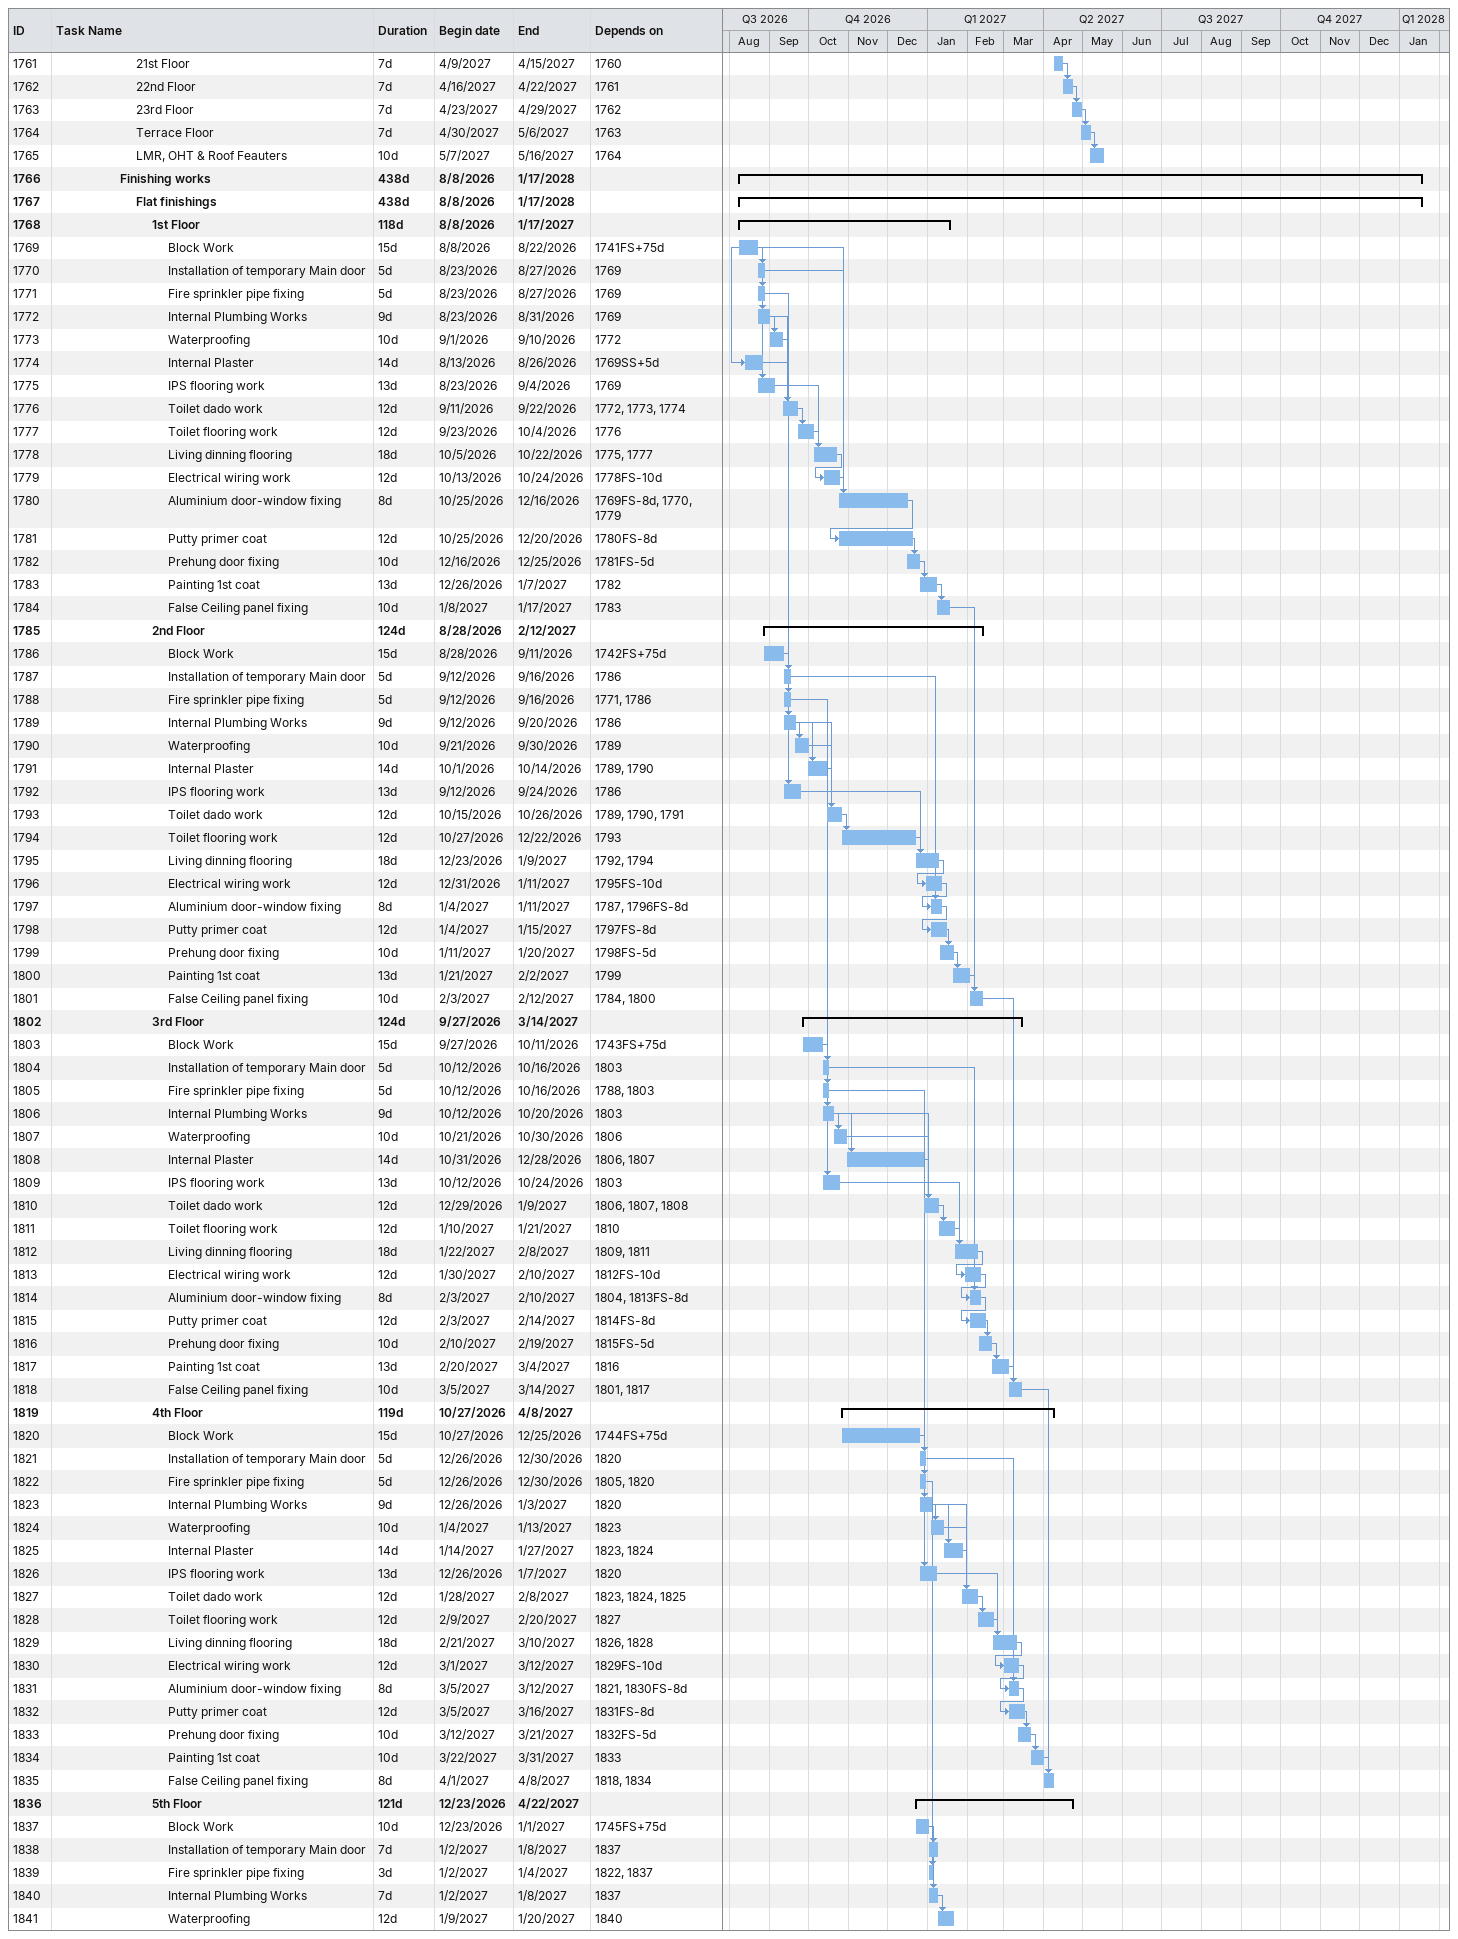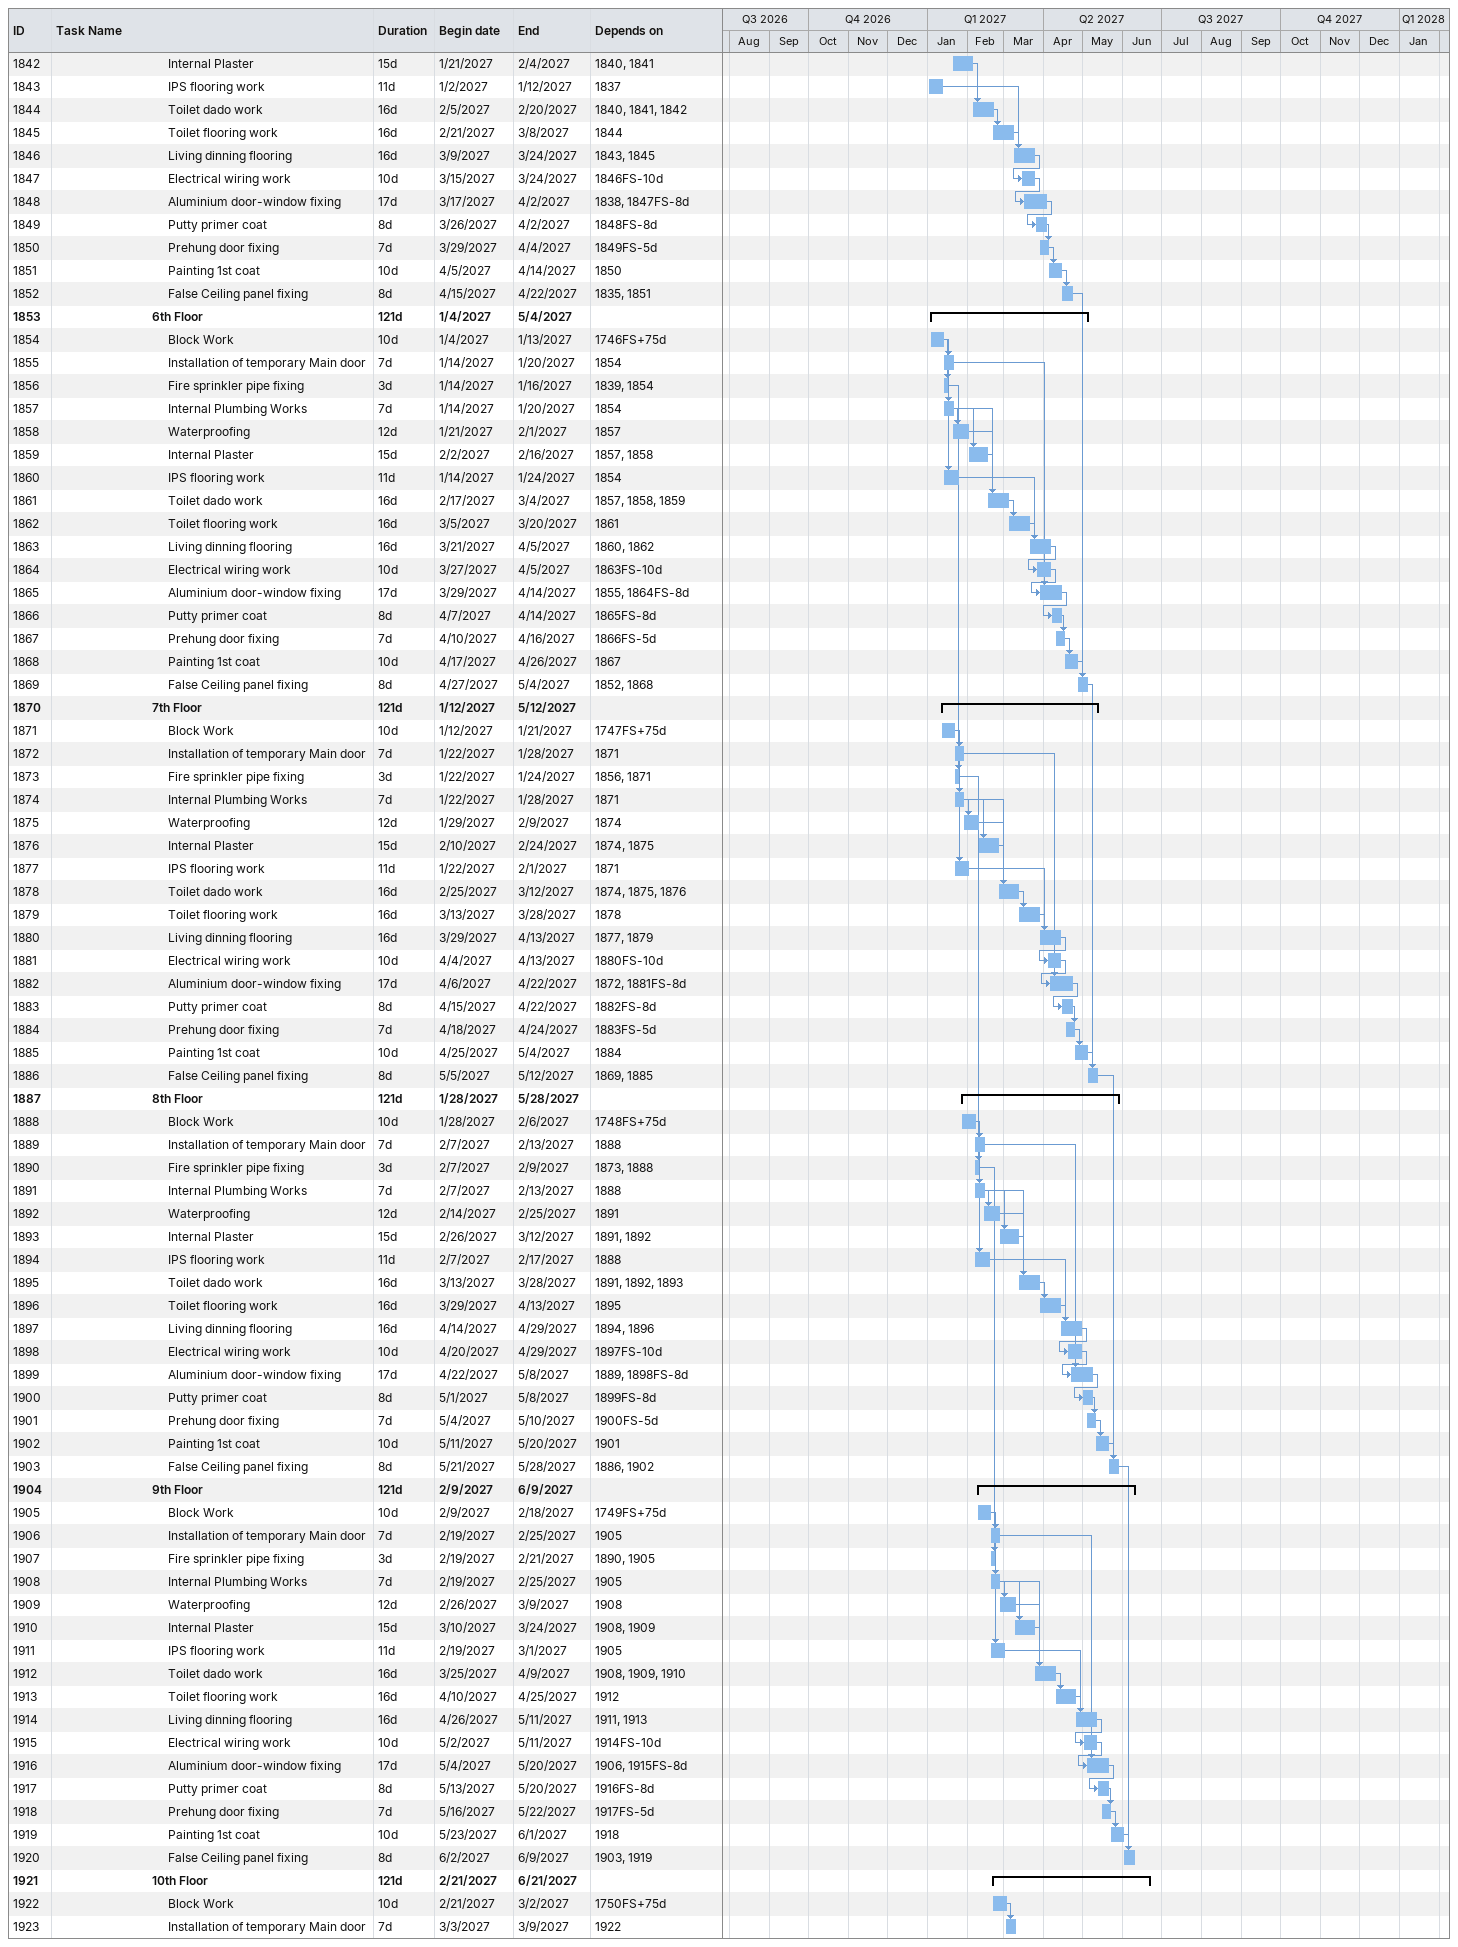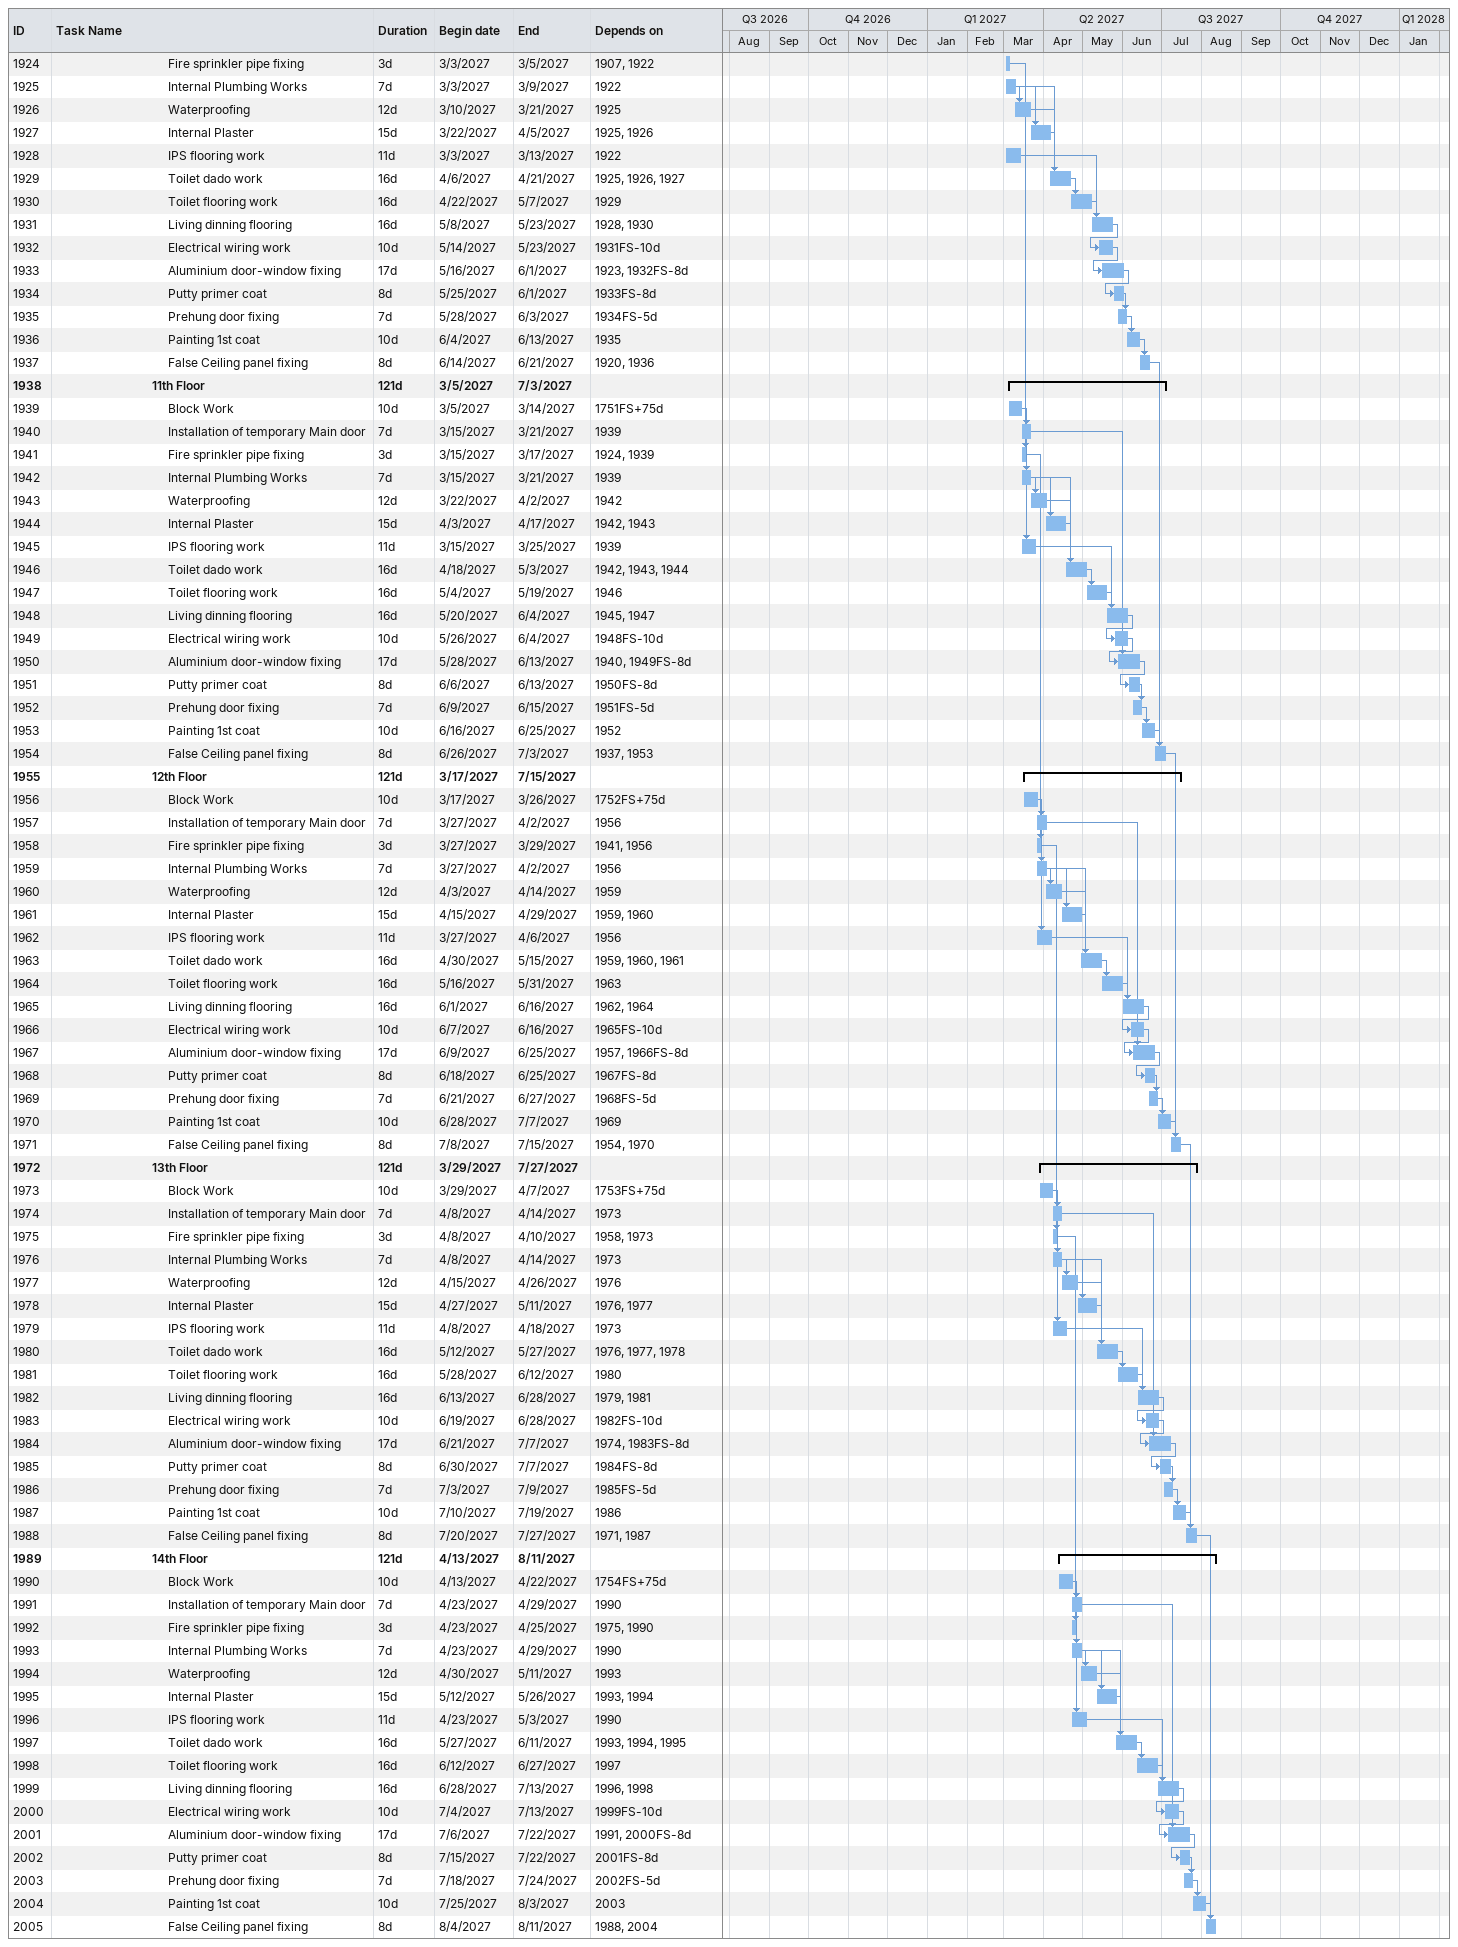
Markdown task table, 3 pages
| ID | Level | Task | Duration | Start | Finish | Predecessors |
|---|---|---|---|---|---|---|
| 1761 | 6 | 21st Floor | 7d | 2027-04-09 | 2027-04-15 | 1760 |
| 1762 | 6 | 22nd Floor | 7d | 2027-04-16 | 2027-04-22 | 1761 |
| 1763 | 6 | 23rd Floor | 7d | 2027-04-23 | 2027-04-29 | 1762 |
| 1764 | 6 | Terrace Floor | 7d | 2027-04-30 | 2027-05-06 | 1763 |
| 1765 | 6 | LMR, OHT & Roof Feauters | 10d | 2027-05-07 | 2027-05-16 | 1764 |
| 1766 | 5 | **Finishing works** | 438d | 2026-08-08 | 2028-01-17 |  |
| 1767 | 6 | **Flat finishings** | 438d | 2026-08-08 | 2028-01-17 |  |
| 1768 | 7 | **1st Floor** | 118d | 2026-08-08 | 2027-01-17 |  |
| 1769 | 8 | Block Work | 15d | 2026-08-08 | 2026-08-22 | 1741FS+75d |
| 1770 | 8 | Installation of temporary Main door | 5d | 2026-08-23 | 2026-08-27 | 1769 |
| 1771 | 8 | Fire sprinkler pipe fixing | 5d | 2026-08-23 | 2026-08-27 | 1769 |
| 1772 | 8 | Internal Plumbing Works | 9d | 2026-08-23 | 2026-08-31 | 1769 |
| 1773 | 8 | Waterproofing | 10d | 2026-09-01 | 2026-09-10 | 1772 |
| 1774 | 8 | Internal Plaster | 14d | 2026-08-13 | 2026-08-26 | 1769SS+5d |
| 1775 | 8 | IPS flooring work | 13d | 2026-08-23 | 2026-09-04 | 1769 |
| 1776 | 8 | Toilet dado work | 12d | 2026-09-11 | 2026-09-22 | 1772, 1773, 1774 |
| 1777 | 8 | Toilet flooring work | 12d | 2026-09-23 | 2026-10-04 | 1776 |
| 1778 | 8 | Living dinning flooring | 18d | 2026-10-05 | 2026-10-22 | 1775, 1777 |
| 1779 | 8 | Electrical wiring work | 12d | 2026-10-13 | 2026-10-24 | 1778FS-10d |
| 1780 | 8 | Aluminium door-window fixing | 8d | 2026-10-25 | 2026-12-16 | 1769FS-8d, 1770, 1779 |
| 1781 | 8 | Putty primer coat | 12d | 2026-10-25 | 2026-12-20 | 1780FS-8d |
| 1782 | 8 | Prehung door fixing | 10d | 2026-12-16 | 2026-12-25 | 1781FS-5d |
| 1783 | 8 | Painting 1st coat | 13d | 2026-12-26 | 2027-01-07 | 1782 |
| 1784 | 8 | False Ceiling panel fixing | 10d | 2027-01-08 | 2027-01-17 | 1783 |
| 1785 | 7 | **2nd Floor** | 124d | 2026-08-28 | 2027-02-12 |  |
| 1786 | 8 | Block Work | 15d | 2026-08-28 | 2026-09-11 | 1742FS+75d |
| 1787 | 8 | Installation of temporary Main door | 5d | 2026-09-12 | 2026-09-16 | 1786 |
| 1788 | 8 | Fire sprinkler pipe fixing | 5d | 2026-09-12 | 2026-09-16 | 1771, 1786 |
| 1789 | 8 | Internal Plumbing Works | 9d | 2026-09-12 | 2026-09-20 | 1786 |
| 1790 | 8 | Waterproofing | 10d | 2026-09-21 | 2026-09-30 | 1789 |
| 1791 | 8 | Internal Plaster | 14d | 2026-10-01 | 2026-10-14 | 1789, 1790 |
| 1792 | 8 | IPS flooring work | 13d | 2026-09-12 | 2026-09-24 | 1786 |
| 1793 | 8 | Toilet dado work | 12d | 2026-10-15 | 2026-10-26 | 1789, 1790, 1791 |
| 1794 | 8 | Toilet flooring work | 12d | 2026-10-27 | 2026-12-22 | 1793 |
| 1795 | 8 | Living dinning flooring | 18d | 2026-12-23 | 2027-01-09 | 1792, 1794 |
| 1796 | 8 | Electrical wiring work | 12d | 2026-12-31 | 2027-01-11 | 1795FS-10d |
| 1797 | 8 | Aluminium door-window fixing | 8d | 2027-01-04 | 2027-01-11 | 1787, 1796FS-8d |
| 1798 | 8 | Putty primer coat | 12d | 2027-01-04 | 2027-01-15 | 1797FS-8d |
| 1799 | 8 | Prehung door fixing | 10d | 2027-01-11 | 2027-01-20 | 1798FS-5d |
| 1800 | 8 | Painting 1st coat | 13d | 2027-01-21 | 2027-02-02 | 1799 |
| 1801 | 8 | False Ceiling panel fixing | 10d | 2027-02-03 | 2027-02-12 | 1784, 1800 |
| 1802 | 7 | **3rd Floor** | 124d | 2026-09-27 | 2027-03-14 |  |
| 1803 | 8 | Block Work | 15d | 2026-09-27 | 2026-10-11 | 1743FS+75d |
| 1804 | 8 | Installation of temporary Main door | 5d | 2026-10-12 | 2026-10-16 | 1803 |
| 1805 | 8 | Fire sprinkler pipe fixing | 5d | 2026-10-12 | 2026-10-16 | 1788, 1803 |
| 1806 | 8 | Internal Plumbing Works | 9d | 2026-10-12 | 2026-10-20 | 1803 |
| 1807 | 8 | Waterproofing | 10d | 2026-10-21 | 2026-10-30 | 1806 |
| 1808 | 8 | Internal Plaster | 14d | 2026-10-31 | 2026-12-28 | 1806, 1807 |
| 1809 | 8 | IPS flooring work | 13d | 2026-10-12 | 2026-10-24 | 1803 |
| 1810 | 8 | Toilet dado work | 12d | 2026-12-29 | 2027-01-09 | 1806, 1807, 1808 |
| 1811 | 8 | Toilet flooring work | 12d | 2027-01-10 | 2027-01-21 | 1810 |
| 1812 | 8 | Living dinning flooring | 18d | 2027-01-22 | 2027-02-08 | 1809, 1811 |
| 1813 | 8 | Electrical wiring work | 12d | 2027-01-30 | 2027-02-10 | 1812FS-10d |
| 1814 | 8 | Aluminium door-window fixing | 8d | 2027-02-03 | 2027-02-10 | 1804, 1813FS-8d |
| 1815 | 8 | Putty primer coat | 12d | 2027-02-03 | 2027-02-14 | 1814FS-8d |
| 1816 | 8 | Prehung door fixing | 10d | 2027-02-10 | 2027-02-19 | 1815FS-5d |
| 1817 | 8 | Painting 1st coat | 13d | 2027-02-20 | 2027-03-04 | 1816 |
| 1818 | 8 | False Ceiling panel fixing | 10d | 2027-03-05 | 2027-03-14 | 1801, 1817 |
| 1819 | 7 | **4th Floor** | 119d | 2026-10-27 | 2027-04-08 |  |
| 1820 | 8 | Block Work | 15d | 2026-10-27 | 2026-12-25 | 1744FS+75d |
| 1821 | 8 | Installation of temporary Main door | 5d | 2026-12-26 | 2026-12-30 | 1820 |
| 1822 | 8 | Fire sprinkler pipe fixing | 5d | 2026-12-26 | 2026-12-30 | 1805, 1820 |
| 1823 | 8 | Internal Plumbing Works | 9d | 2026-12-26 | 2027-01-03 | 1820 |
| 1824 | 8 | Waterproofing | 10d | 2027-01-04 | 2027-01-13 | 1823 |
| 1825 | 8 | Internal Plaster | 14d | 2027-01-14 | 2027-01-27 | 1823, 1824 |
| 1826 | 8 | IPS flooring work | 13d | 2026-12-26 | 2027-01-07 | 1820 |
| 1827 | 8 | Toilet dado work | 12d | 2027-01-28 | 2027-02-08 | 1823, 1824, 1825 |
| 1828 | 8 | Toilet flooring work | 12d | 2027-02-09 | 2027-02-20 | 1827 |
| 1829 | 8 | Living dinning flooring | 18d | 2027-02-21 | 2027-03-10 | 1826, 1828 |
| 1830 | 8 | Electrical wiring work | 12d | 2027-03-01 | 2027-03-12 | 1829FS-10d |
| 1831 | 8 | Aluminium door-window fixing | 8d | 2027-03-05 | 2027-03-12 | 1821, 1830FS-8d |
| 1832 | 8 | Putty primer coat | 12d | 2027-03-05 | 2027-03-16 | 1831FS-8d |
| 1833 | 8 | Prehung door fixing | 10d | 2027-03-12 | 2027-03-21 | 1832FS-5d |
| 1834 | 8 | Painting 1st coat | 10d | 2027-03-22 | 2027-03-31 | 1833 |
| 1835 | 8 | False Ceiling panel fixing | 8d | 2027-04-01 | 2027-04-08 | 1818, 1834 |
| 1836 | 7 | **5th Floor** | 121d | 2026-12-23 | 2027-04-22 |  |
| 1837 | 8 | Block Work | 10d | 2026-12-23 | 2027-01-01 | 1745FS+75d |
| 1838 | 8 | Installation of temporary Main door | 7d | 2027-01-02 | 2027-01-08 | 1837 |
| 1839 | 8 | Fire sprinkler pipe fixing | 3d | 2027-01-02 | 2027-01-04 | 1822, 1837 |
| 1840 | 8 | Internal Plumbing Works | 7d | 2027-01-02 | 2027-01-08 | 1837 |
| 1841 | 8 | Waterproofing | 12d | 2027-01-09 | 2027-01-20 | 1840 |
| 1842 | 8 | Internal Plaster | 15d | 2027-01-21 | 2027-02-04 | 1840, 1841 |
| 1843 | 8 | IPS flooring work | 11d | 2027-01-02 | 2027-01-12 | 1837 |
| 1844 | 8 | Toilet dado work | 16d | 2027-02-05 | 2027-02-20 | 1840, 1841, 1842 |
| 1845 | 8 | Toilet flooring work | 16d | 2027-02-21 | 2027-03-08 | 1844 |
| 1846 | 8 | Living dinning flooring | 16d | 2027-03-09 | 2027-03-24 | 1843, 1845 |
| 1847 | 8 | Electrical wiring work | 10d | 2027-03-15 | 2027-03-24 | 1846FS-10d |
| 1848 | 8 | Aluminium door-window fixing | 17d | 2027-03-17 | 2027-04-02 | 1838, 1847FS-8d |
| 1849 | 8 | Putty primer coat | 8d | 2027-03-26 | 2027-04-02 | 1848FS-8d |
| 1850 | 8 | Prehung door fixing | 7d | 2027-03-29 | 2027-04-04 | 1849FS-5d |
| 1851 | 8 | Painting 1st coat | 10d | 2027-04-05 | 2027-04-14 | 1850 |
| 1852 | 8 | False Ceiling panel fixing | 8d | 2027-04-15 | 2027-04-22 | 1835, 1851 |
| 1853 | 7 | **6th Floor** | 121d | 2027-01-04 | 2027-05-04 |  |
| 1854 | 8 | Block Work | 10d | 2027-01-04 | 2027-01-13 | 1746FS+75d |
| 1855 | 8 | Installation of temporary Main door | 7d | 2027-01-14 | 2027-01-20 | 1854 |
| 1856 | 8 | Fire sprinkler pipe fixing | 3d | 2027-01-14 | 2027-01-16 | 1839, 1854 |
| 1857 | 8 | Internal Plumbing Works | 7d | 2027-01-14 | 2027-01-20 | 1854 |
| 1858 | 8 | Waterproofing | 12d | 2027-01-21 | 2027-02-01 | 1857 |
| 1859 | 8 | Internal Plaster | 15d | 2027-02-02 | 2027-02-16 | 1857, 1858 |
| 1860 | 8 | IPS flooring work | 11d | 2027-01-14 | 2027-01-24 | 1854 |
| 1861 | 8 | Toilet dado work | 16d | 2027-02-17 | 2027-03-04 | 1857, 1858, 1859 |
| 1862 | 8 | Toilet flooring work | 16d | 2027-03-05 | 2027-03-20 | 1861 |
| 1863 | 8 | Living dinning flooring | 16d | 2027-03-21 | 2027-04-05 | 1860, 1862 |
| 1864 | 8 | Electrical wiring work | 10d | 2027-03-27 | 2027-04-05 | 1863FS-10d |
| 1865 | 8 | Aluminium door-window fixing | 17d | 2027-03-29 | 2027-04-14 | 1855, 1864FS-8d |
| 1866 | 8 | Putty primer coat | 8d | 2027-04-07 | 2027-04-14 | 1865FS-8d |
| 1867 | 8 | Prehung door fixing | 7d | 2027-04-10 | 2027-04-16 | 1866FS-5d |
| 1868 | 8 | Painting 1st coat | 10d | 2027-04-17 | 2027-04-26 | 1867 |
| 1869 | 8 | False Ceiling panel fixing | 8d | 2027-04-27 | 2027-05-04 | 1852, 1868 |
| 1870 | 7 | **7th Floor** | 121d | 2027-01-12 | 2027-05-12 |  |
| 1871 | 8 | Block Work | 10d | 2027-01-12 | 2027-01-21 | 1747FS+75d |
| 1872 | 8 | Installation of temporary Main door | 7d | 2027-01-22 | 2027-01-28 | 1871 |
| 1873 | 8 | Fire sprinkler pipe fixing | 3d | 2027-01-22 | 2027-01-24 | 1856, 1871 |
| 1874 | 8 | Internal Plumbing Works | 7d | 2027-01-22 | 2027-01-28 | 1871 |
| 1875 | 8 | Waterproofing | 12d | 2027-01-29 | 2027-02-09 | 1874 |
| 1876 | 8 | Internal Plaster | 15d | 2027-02-10 | 2027-02-24 | 1874, 1875 |
| 1877 | 8 | IPS flooring work | 11d | 2027-01-22 | 2027-02-01 | 1871 |
| 1878 | 8 | Toilet dado work | 16d | 2027-02-25 | 2027-03-12 | 1874, 1875, 1876 |
| 1879 | 8 | Toilet flooring work | 16d | 2027-03-13 | 2027-03-28 | 1878 |
| 1880 | 8 | Living dinning flooring | 16d | 2027-03-29 | 2027-04-13 | 1877, 1879 |
| 1881 | 8 | Electrical wiring work | 10d | 2027-04-04 | 2027-04-13 | 1880FS-10d |
| 1882 | 8 | Aluminium door-window fixing | 17d | 2027-04-06 | 2027-04-22 | 1872, 1881FS-8d |
| 1883 | 8 | Putty primer coat | 8d | 2027-04-15 | 2027-04-22 | 1882FS-8d |
| 1884 | 8 | Prehung door fixing | 7d | 2027-04-18 | 2027-04-24 | 1883FS-5d |
| 1885 | 8 | Painting 1st coat | 10d | 2027-04-25 | 2027-05-04 | 1884 |
| 1886 | 8 | False Ceiling panel fixing | 8d | 2027-05-05 | 2027-05-12 | 1869, 1885 |
| 1887 | 7 | **8th Floor** | 121d | 2027-01-28 | 2027-05-28 |  |
| 1888 | 8 | Block Work | 10d | 2027-01-28 | 2027-02-06 | 1748FS+75d |
| 1889 | 8 | Installation of temporary Main door | 7d | 2027-02-07 | 2027-02-13 | 1888 |
| 1890 | 8 | Fire sprinkler pipe fixing | 3d | 2027-02-07 | 2027-02-09 | 1873, 1888 |
| 1891 | 8 | Internal Plumbing Works | 7d | 2027-02-07 | 2027-02-13 | 1888 |
| 1892 | 8 | Waterproofing | 12d | 2027-02-14 | 2027-02-25 | 1891 |
| 1893 | 8 | Internal Plaster | 15d | 2027-02-26 | 2027-03-12 | 1891, 1892 |
| 1894 | 8 | IPS flooring work | 11d | 2027-02-07 | 2027-02-17 | 1888 |
| 1895 | 8 | Toilet dado work | 16d | 2027-03-13 | 2027-03-28 | 1891, 1892, 1893 |
| 1896 | 8 | Toilet flooring work | 16d | 2027-03-29 | 2027-04-13 | 1895 |
| 1897 | 8 | Living dinning flooring | 16d | 2027-04-14 | 2027-04-29 | 1894, 1896 |
| 1898 | 8 | Electrical wiring work | 10d | 2027-04-20 | 2027-04-29 | 1897FS-10d |
| 1899 | 8 | Aluminium door-window fixing | 17d | 2027-04-22 | 2027-05-08 | 1889, 1898FS-8d |
| 1900 | 8 | Putty primer coat | 8d | 2027-05-01 | 2027-05-08 | 1899FS-8d |
| 1901 | 8 | Prehung door fixing | 7d | 2027-05-04 | 2027-05-10 | 1900FS-5d |
| 1902 | 8 | Painting 1st coat | 10d | 2027-05-11 | 2027-05-20 | 1901 |
| 1903 | 8 | False Ceiling panel fixing | 8d | 2027-05-21 | 2027-05-28 | 1886, 1902 |
| 1904 | 7 | **9th Floor** | 121d | 2027-02-09 | 2027-06-09 |  |
| 1905 | 8 | Block Work | 10d | 2027-02-09 | 2027-02-18 | 1749FS+75d |
| 1906 | 8 | Installation of temporary Main door | 7d | 2027-02-19 | 2027-02-25 | 1905 |
| 1907 | 8 | Fire sprinkler pipe fixing | 3d | 2027-02-19 | 2027-02-21 | 1890, 1905 |
| 1908 | 8 | Internal Plumbing Works | 7d | 2027-02-19 | 2027-02-25 | 1905 |
| 1909 | 8 | Waterproofing | 12d | 2027-02-26 | 2027-03-09 | 1908 |
| 1910 | 8 | Internal Plaster | 15d | 2027-03-10 | 2027-03-24 | 1908, 1909 |
| 1911 | 8 | IPS flooring work | 11d | 2027-02-19 | 2027-03-01 | 1905 |
| 1912 | 8 | Toilet dado work | 16d | 2027-03-25 | 2027-04-09 | 1908, 1909, 1910 |
| 1913 | 8 | Toilet flooring work | 16d | 2027-04-10 | 2027-04-25 | 1912 |
| 1914 | 8 | Living dinning flooring | 16d | 2027-04-26 | 2027-05-11 | 1911, 1913 |
| 1915 | 8 | Electrical wiring work | 10d | 2027-05-02 | 2027-05-11 | 1914FS-10d |
| 1916 | 8 | Aluminium door-window fixing | 17d | 2027-05-04 | 2027-05-20 | 1906, 1915FS-8d |
| 1917 | 8 | Putty primer coat | 8d | 2027-05-13 | 2027-05-20 | 1916FS-8d |
| 1918 | 8 | Prehung door fixing | 7d | 2027-05-16 | 2027-05-22 | 1917FS-5d |
| 1919 | 8 | Painting 1st coat | 10d | 2027-05-23 | 2027-06-01 | 1918 |
| 1920 | 8 | False Ceiling panel fixing | 8d | 2027-06-02 | 2027-06-09 | 1903, 1919 |
| 1921 | 7 | **10th Floor** | 121d | 2027-02-21 | 2027-06-21 |  |
| 1922 | 8 | Block Work | 10d | 2027-02-21 | 2027-03-02 | 1750FS+75d |
| 1923 | 8 | Installation of temporary Main door | 7d | 2027-03-03 | 2027-03-09 | 1922 |
| 1924 | 8 | Fire sprinkler pipe fixing | 3d | 2027-03-03 | 2027-03-05 | 1907, 1922 |
| 1925 | 8 | Internal Plumbing Works | 7d | 2027-03-03 | 2027-03-09 | 1922 |
| 1926 | 8 | Waterproofing | 12d | 2027-03-10 | 2027-03-21 | 1925 |
| 1927 | 8 | Internal Plaster | 15d | 2027-03-22 | 2027-04-05 | 1925, 1926 |
| 1928 | 8 | IPS flooring work | 11d | 2027-03-03 | 2027-03-13 | 1922 |
| 1929 | 8 | Toilet dado work | 16d | 2027-04-06 | 2027-04-21 | 1925, 1926, 1927 |
| 1930 | 8 | Toilet flooring work | 16d | 2027-04-22 | 2027-05-07 | 1929 |
| 1931 | 8 | Living dinning flooring | 16d | 2027-05-08 | 2027-05-23 | 1928, 1930 |
| 1932 | 8 | Electrical wiring work | 10d | 2027-05-14 | 2027-05-23 | 1931FS-10d |
| 1933 | 8 | Aluminium door-window fixing | 17d | 2027-05-16 | 2027-06-01 | 1923, 1932FS-8d |
| 1934 | 8 | Putty primer coat | 8d | 2027-05-25 | 2027-06-01 | 1933FS-8d |
| 1935 | 8 | Prehung door fixing | 7d | 2027-05-28 | 2027-06-03 | 1934FS-5d |
| 1936 | 8 | Painting 1st coat | 10d | 2027-06-04 | 2027-06-13 | 1935 |
| 1937 | 8 | False Ceiling panel fixing | 8d | 2027-06-14 | 2027-06-21 | 1920, 1936 |
| 1938 | 7 | **11th Floor** | 121d | 2027-03-05 | 2027-07-03 |  |
| 1939 | 8 | Block Work | 10d | 2027-03-05 | 2027-03-14 | 1751FS+75d |
| 1940 | 8 | Installation of temporary Main door | 7d | 2027-03-15 | 2027-03-21 | 1939 |
| 1941 | 8 | Fire sprinkler pipe fixing | 3d | 2027-03-15 | 2027-03-17 | 1924, 1939 |
| 1942 | 8 | Internal Plumbing Works | 7d | 2027-03-15 | 2027-03-21 | 1939 |
| 1943 | 8 | Waterproofing | 12d | 2027-03-22 | 2027-04-02 | 1942 |
| 1944 | 8 | Internal Plaster | 15d | 2027-04-03 | 2027-04-17 | 1942, 1943 |
| 1945 | 8 | IPS flooring work | 11d | 2027-03-15 | 2027-03-25 | 1939 |
| 1946 | 8 | Toilet dado work | 16d | 2027-04-18 | 2027-05-03 | 1942, 1943, 1944 |
| 1947 | 8 | Toilet flooring work | 16d | 2027-05-04 | 2027-05-19 | 1946 |
| 1948 | 8 | Living dinning flooring | 16d | 2027-05-20 | 2027-06-04 | 1945, 1947 |
| 1949 | 8 | Electrical wiring work | 10d | 2027-05-26 | 2027-06-04 | 1948FS-10d |
| 1950 | 8 | Aluminium door-window fixing | 17d | 2027-05-28 | 2027-06-13 | 1940, 1949FS-8d |
| 1951 | 8 | Putty primer coat | 8d | 2027-06-06 | 2027-06-13 | 1950FS-8d |
| 1952 | 8 | Prehung door fixing | 7d | 2027-06-09 | 2027-06-15 | 1951FS-5d |
| 1953 | 8 | Painting 1st coat | 10d | 2027-06-16 | 2027-06-25 | 1952 |
| 1954 | 8 | False Ceiling panel fixing | 8d | 2027-06-26 | 2027-07-03 | 1937, 1953 |
| 1955 | 7 | **12th Floor** | 121d | 2027-03-17 | 2027-07-15 |  |
| 1956 | 8 | Block Work | 10d | 2027-03-17 | 2027-03-26 | 1752FS+75d |
| 1957 | 8 | Installation of temporary Main door | 7d | 2027-03-27 | 2027-04-02 | 1956 |
| 1958 | 8 | Fire sprinkler pipe fixing | 3d | 2027-03-27 | 2027-03-29 | 1941, 1956 |
| 1959 | 8 | Internal Plumbing Works | 7d | 2027-03-27 | 2027-04-02 | 1956 |
| 1960 | 8 | Waterproofing | 12d | 2027-04-03 | 2027-04-14 | 1959 |
| 1961 | 8 | Internal Plaster | 15d | 2027-04-15 | 2027-04-29 | 1959, 1960 |
| 1962 | 8 | IPS flooring work | 11d | 2027-03-27 | 2027-04-06 | 1956 |
| 1963 | 8 | Toilet dado work | 16d | 2027-04-30 | 2027-05-15 | 1959, 1960, 1961 |
| 1964 | 8 | Toilet flooring work | 16d | 2027-05-16 | 2027-05-31 | 1963 |
| 1965 | 8 | Living dinning flooring | 16d | 2027-06-01 | 2027-06-16 | 1962, 1964 |
| 1966 | 8 | Electrical wiring work | 10d | 2027-06-07 | 2027-06-16 | 1965FS-10d |
| 1967 | 8 | Aluminium door-window fixing | 17d | 2027-06-09 | 2027-06-25 | 1957, 1966FS-8d |
| 1968 | 8 | Putty primer coat | 8d | 2027-06-18 | 2027-06-25 | 1967FS-8d |
| 1969 | 8 | Prehung door fixing | 7d | 2027-06-21 | 2027-06-27 | 1968FS-5d |
| 1970 | 8 | Painting 1st coat | 10d | 2027-06-28 | 2027-07-07 | 1969 |
| 1971 | 8 | False Ceiling panel fixing | 8d | 2027-07-08 | 2027-07-15 | 1954, 1970 |
| 1972 | 7 | **13th Floor** | 121d | 2027-03-29 | 2027-07-27 |  |
| 1973 | 8 | Block Work | 10d | 2027-03-29 | 2027-04-07 | 1753FS+75d |
| 1974 | 8 | Installation of temporary Main door | 7d | 2027-04-08 | 2027-04-14 | 1973 |
| 1975 | 8 | Fire sprinkler pipe fixing | 3d | 2027-04-08 | 2027-04-10 | 1958, 1973 |
| 1976 | 8 | Internal Plumbing Works | 7d | 2027-04-08 | 2027-04-14 | 1973 |
| 1977 | 8 | Waterproofing | 12d | 2027-04-15 | 2027-04-26 | 1976 |
| 1978 | 8 | Internal Plaster | 15d | 2027-04-27 | 2027-05-11 | 1976, 1977 |
| 1979 | 8 | IPS flooring work | 11d | 2027-04-08 | 2027-04-18 | 1973 |
| 1980 | 8 | Toilet dado work | 16d | 2027-05-12 | 2027-05-27 | 1976, 1977, 1978 |
| 1981 | 8 | Toilet flooring work | 16d | 2027-05-28 | 2027-06-12 | 1980 |
| 1982 | 8 | Living dinning flooring | 16d | 2027-06-13 | 2027-06-28 | 1979, 1981 |
| 1983 | 8 | Electrical wiring work | 10d | 2027-06-19 | 2027-06-28 | 1982FS-10d |
| 1984 | 8 | Aluminium door-window fixing | 17d | 2027-06-21 | 2027-07-07 | 1974, 1983FS-8d |
| 1985 | 8 | Putty primer coat | 8d | 2027-06-30 | 2027-07-07 | 1984FS-8d |
| 1986 | 8 | Prehung door fixing | 7d | 2027-07-03 | 2027-07-09 | 1985FS-5d |
| 1987 | 8 | Painting 1st coat | 10d | 2027-07-10 | 2027-07-19 | 1986 |
| 1988 | 8 | False Ceiling panel fixing | 8d | 2027-07-20 | 2027-07-27 | 1971, 1987 |
| 1989 | 7 | **14th Floor** | 121d | 2027-04-13 | 2027-08-11 |  |
| 1990 | 8 | Block Work | 10d | 2027-04-13 | 2027-04-22 | 1754FS+75d |
| 1991 | 8 | Installation of temporary Main door | 7d | 2027-04-23 | 2027-04-29 | 1990 |
| 1992 | 8 | Fire sprinkler pipe fixing | 3d | 2027-04-23 | 2027-04-25 | 1975, 1990 |
| 1993 | 8 | Internal Plumbing Works | 7d | 2027-04-23 | 2027-04-29 | 1990 |
| 1994 | 8 | Waterproofing | 12d | 2027-04-30 | 2027-05-11 | 1993 |
| 1995 | 8 | Internal Plaster | 15d | 2027-05-12 | 2027-05-26 | 1993, 1994 |
| 1996 | 8 | IPS flooring work | 11d | 2027-04-23 | 2027-05-03 | 1990 |
| 1997 | 8 | Toilet dado work | 16d | 2027-05-27 | 2027-06-11 | 1993, 1994, 1995 |
| 1998 | 8 | Toilet flooring work | 16d | 2027-06-12 | 2027-06-27 | 1997 |
| 1999 | 8 | Living dinning flooring | 16d | 2027-06-28 | 2027-07-13 | 1996, 1998 |
| 2000 | 8 | Electrical wiring work | 10d | 2027-07-04 | 2027-07-13 | 1999FS-10d |
| 2001 | 8 | Aluminium door-window fixing | 17d | 2027-07-06 | 2027-07-22 | 1991, 2000FS-8d |
| 2002 | 8 | Putty primer coat | 8d | 2027-07-15 | 2027-07-22 | 2001FS-8d |
| 2003 | 8 | Prehung door fixing | 7d | 2027-07-18 | 2027-07-24 | 2002FS-5d |
| 2004 | 8 | Painting 1st coat | 10d | 2027-07-25 | 2027-08-03 | 2003 |
| 2005 | 8 | False Ceiling panel fixing | 8d | 2027-08-04 | 2027-08-11 | 1988, 2004 |
